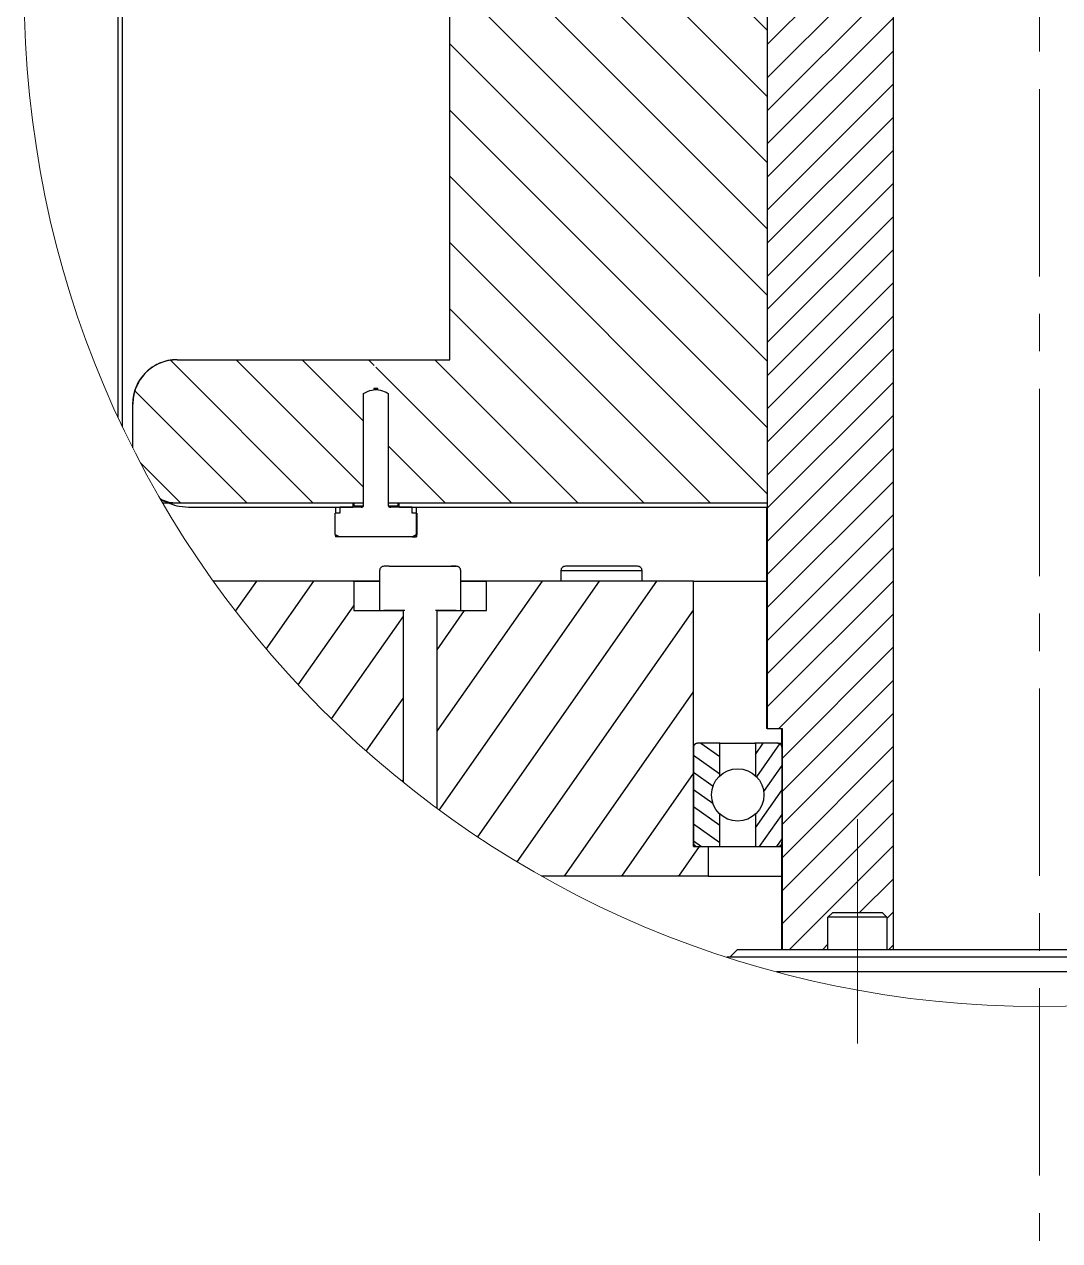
# Model space of a CAD drawing. Header units: millimetres. Extents: x 2 to 1187, y 2 to 839.
# Drawn here: x 532.2 to 602.4, y 128.9 to 211.4 of the extents above; entities that cross this region are included whole.
import ezdxf

# ---------------------------------------------------------------- set-up
doc = ezdxf.new("R2010")
doc.units = ezdxf.units.MM
doc.linetypes.add('CENTERX2', pattern=[20.319999999999997, 12.7, -2.54, 2.54, -2.54])

msp = doc.modelspace()

# ---------------------------------------------------------------- hatches: boundary and pattern name
h = msp.add_hatch()
h.set_pattern_fill('ANSI31', color=256, scale=0.5)
h.set_pattern_definition([(45, (-8.16350498597592, 30.12827525816067), (-1.122532015133644, 1.122532015133644), [])])
h.paths.add_polyline_path([(591.1140170811195, 273.6586390559343), (583.5807350395698, 273.6586390559343), (583.5807350395698, 263.6586411420968), (582.5783339260597, 263.6586411420968), (582.5783339260597, 163.6586387206582), (583.5807350395698, 163.6586387206582), (583.5807350395698, 148.6586390559343), (586.6957333801765, 148.6586390559343), (586.6957333801765, 150.8586390440134), (586.9957235573311, 151.1586385343937), (588.6957374332924, 151.1586385343937), (590.3957215069313, 151.1586385343937), (590.6957414864082, 150.8586390440134), (590.6957414864082, 148.6586390559343), (591.1140170811195, 148.6586390559343)])
h.paths.add_polyline_path([(619.4948580978889, 263.6586411420968), (618.7932220219154, 263.6586411420968), (618.4924569843788, 263.6586411420968), (618.4924569843788, 273.6586390559343), (610.9591749428291, 273.6586390559343), (610.9591749428291, 148.6586390559343), (611.3774505375404, 148.6586390559343), (611.3774505375404, 150.8586390440134), (611.6774705170174, 151.1586385343936), (613.3774545906563, 151.1586385343937), (615.0774684666176, 151.1586385343937), (615.3774586437721, 150.8586390440134), (615.3774586437721, 148.6586390559343), (618.4924569843788, 148.6586390559343), (618.4924569843788, 163.6586396519807), (619.4948580978889, 163.6586396519807)])
h = msp.add_hatch()
h.set_pattern_fill('ANSI31', color=256, scale=0.3, angle=100)
h.set_pattern_definition([(145, (-8.16350498597592, 30.12827525816067), (-0.5463315556243713, -0.7802423221852646), [])])
edge = h.paths.add_edge_path()
edge.add_arc((580.579189358744, 267.1586370591787), 1.779752666931953, 180, 227.2972578879065, ccw=False)
edge.add_arc((580.579189358744, 267.1586370591787), 1.779752666931953, 132.7027421120935, 180, ccw=False)
edge.add_line((579.3721702812691, 268.4665455047752), (579.3721702812691, 270.6586404268411))
edge.add_line((579.3721702812691, 270.6586404268411), (577.8698650120277, 270.6586404268411))
edge.add_spline(control_points=[(577.8698650120277, 270.6586404268411), (577.863455578895, 270.6585097691641), (577.8233834475288, 270.657692890122), (577.7500684798147, 270.639904939598), (577.6634199517688, 270.5845296784073), (577.6004496376916, 270.5034870512634), (577.5725300171432, 270.4233851986719), (577.5701740556696, 270.3742112862185), (577.5694278000374, 270.3586353485254)], knot_values=[0, 0, 0, 0, 0.0409551094660517, 0.2560536154499489, 0.4711354401873901, 0.6859738461067392, 0.9005315712541826, 0.9999999999999999, 0.9999999999999999, 0.9999999999999999, 0.9999999999999999], degree=3, periodic=0)
edge.add_line((577.5694278000374, 270.3586353485254), (577.5694278000374, 263.958638769832))
edge.add_spline(control_points=[(577.5694278000374, 263.958638769832), (577.5718445588517, 263.9300238340742), (577.5771016223314, 263.8677790900585), (577.6216392799257, 263.7800779294191), (577.6942141716107, 263.7085097950684), (577.7814302111502, 263.6657351529304), (577.8424910470698, 263.6608370107147), (577.8698650120277, 263.6586411420968)], knot_values=[0, 0, 0, 0, 0.1822886092273125, 0.3965239661675826, 0.6109014912529501, 0.8255646392118735, 1, 1, 1, 1], degree=3, periodic=0)
edge.add_line((577.8698650120277, 263.6586411420968), (579.3721702812691, 263.6586411420968))
edge.add_line((579.3721702812691, 263.6586411420968), (579.3721702812691, 265.850728613582))
edge = h.paths.add_edge_path()
edge.add_spline(control_points=[(624.5037642239113, 270.358642799106), (624.5013468560845, 270.3872550953868), (624.4960880340961, 270.4494992318199), (624.4515549194778, 270.5372016280877), (624.3789795982125, 270.6087739828753), (624.2917593911059, 270.651535176063), (624.2307006856993, 270.656441042196), (624.2033270119209, 270.6586404268411)], knot_values=[0, 0, 0, 0, 0.182274013291446, 0.3965249220175808, 0.6109037488797803, 0.8255614203476108, 1, 1, 1, 1], degree=3, periodic=0)
edge.add_line((624.203327011921, 270.6586404268411), (623.5022869823952, 270.6586404268411))
edge.add_line((623.5022869823952, 270.6586404268411), (622.7010217426796, 270.6586404268411))
edge.add_line((622.7010217426796, 270.6586404268411), (622.7010217426796, 268.4665455047754))
edge.add_arc((621.4988109587212, 267.1586370591787), 1.776495221251437, 0, 47.41122184951922, ccw=False)
edge.add_arc((621.4988109587212, 267.1586370591787), 1.776495221251437, -47.41122184951922, 0, ccw=False)
edge.add_line((622.7010217426796, 265.850728613582), (622.7010217426796, 263.6586411420969))
edge.add_line((622.7010217426796, 263.6586411420968), (624.2033270119209, 263.6586411420968))
edge.add_spline(control_points=[(624.2033270119209, 263.6586411420968), (624.2097364541019, 263.6587690930201), (624.2498090588319, 263.6595690576077), (624.3231230028383, 263.6773744062614), (624.4097751639947, 263.7327432325361), (624.4727380358268, 263.8137924667886), (624.5006627036418, 263.8938909903034), (624.5030181087758, 263.9430627638413), (624.5037642239113, 263.958638769832)], knot_values=[0, 0, 0, 0, 0.04095472673403971, 0.256053885806078, 0.4711363635810123, 0.6859879287607693, 0.9005312692453381, 0.9999999999999999, 0.9999999999999999, 0.9999999999999999, 0.9999999999999999], degree=3, periodic=0)
edge.add_line((624.5037642239113, 263.958638769832), (624.5037642239113, 270.3586427991061))
edge = h.paths.add_edge_path()
edge.add_arc((624.2365908461833, 162.3586128084617), 0.3000266796391112, 27.06401566143993, 90)
edge.add_line((624.2365908461833, 162.6586394881008), (624.2033270119209, 162.658639488068))
edge.add_line((624.2033270119209, 162.658639488068), (622.7010217426796, 162.658639488068))
edge.add_line((622.7010217426796, 162.658639488068), (622.7010217426796, 160.4665482912925))
edge.add_arc((621.4988109587212, 159.1586398456958), 1.776495221251458, 0, 47.41122184951979, ccw=False)
edge.add_arc((621.4988109587212, 159.1586398456958), 1.776495221251458, -47.41122184951979, 0, ccw=False)
edge.add_line((622.7010217426796, 157.850731400099), (622.7010217426796, 155.6586383406786))
edge.add_line((622.7010217426796, 155.6586383406786), (624.2033270119206, 155.6586383406786))
edge.add_spline(control_points=[(624.2033270119209, 155.6586383406786), (624.2097364438049, 155.6587683358434), (624.2498085289088, 155.6595810720425), (624.3231241511194, 155.6773704648169), (624.4097738212504, 155.7327474260541), (624.4727386959979, 155.8137931024056), (624.5006626533009, 155.8938919916402), (624.5030180966655, 155.9430637063486), (624.5037642239113, 155.958639693704)], knot_values=[0, 0, 0, 0, 0.04095516874787487, 0.2560537403678593, 0.4711386861476284, 0.6859874512560966, 0.9005311179875107, 1, 1, 1, 1], degree=3, periodic=0)
edge.add_line((624.5037642239113, 155.958639693704), (624.5037642239113, 162.4951206643847))
edge = h.paths.add_edge_path()
edge.add_line((579.3721702812691, 162.6586385567454), (577.8698650120276, 162.6586385567454))
edge.add_spline(control_points=[(577.8698650120277, 162.6586385567454), (577.8634555771439, 162.6585092439874), (577.8233832973664, 162.6577007706803), (577.7500680111042, 162.6399058138768), (577.6634185735065, 162.5845308466672), (577.6004525190132, 162.5034850256907), (577.5725297532111, 162.4233860593754), (577.5701739971379, 162.374214420258), (577.5694278000374, 162.3586390663651)], knot_values=[0, 0, 0, 0, 0.04095510028215812, 0.2560544363943141, 0.4711396893827423, 0.6859871979772735, 0.9005349301713814, 0.9999999999999999, 0.9999999999999999, 0.9999999999999999, 0.9999999999999999], degree=3, periodic=0)
edge.add_line((577.5694278000374, 162.3586390663651), (577.5694278000374, 155.958639693704))
edge.add_spline(control_points=[(577.5694278000374, 155.958639693704), (577.5718448934141, 155.9300254999227), (577.577102887553, 155.8677799678968), (577.6216370044652, 155.780076502005), (577.6942140463467, 155.7085077122238), (577.7814315141285, 155.6657403557418), (577.8424911889041, 155.6608367079125), (577.8698650120277, 155.6586383406786)], knot_values=[0, 0, 0, 0, 0.1822842813114145, 0.3965298535722178, 0.6109041203397895, 0.825563404537906, 0.9999999999999999, 0.9999999999999999, 0.9999999999999999, 0.9999999999999999], degree=3, periodic=0)
edge.add_line((577.8698650120278, 155.6586383406786), (578.5709050415535, 155.6586383406786))
edge.add_line((578.5709050415535, 155.6586383406786), (579.3721702812691, 155.6586383406786))
edge.add_line((579.3721702812691, 155.6586383406786), (579.3721702812691, 157.850729537454))
edge.add_arc((580.5743810652275, 159.158638448712), 1.776495564085088, 180, 227.4112320130636, ccw=False)
edge.add_arc((580.5743810652275, 159.158638448712), 1.776495564085088, 132.5887679869364, 180, ccw=False)
edge.add_line((579.3721702812691, 160.46654735997), (579.3721702812691, 162.6586385567454))
h = msp.add_hatch()
h.set_pattern_fill('ANSI31', color=256, angle=90)
h.set_pattern_definition([(135, (568.6740134183166, 238.3754590399318), (-2.245064030267288, -2.245064030267288), [])])
edge = h.paths.add_edge_path()
edge.add_line((555.1954832790871, 248.5586388532785), (554.5365837334175, 248.5586388532785))
edge.add_line((554.5365837334175, 248.5586388532785), (554.5365837334175, 248.3586354677347))
edge.add_line((554.5365837334175, 248.3586354677347), (542.5497916458626, 248.3586354677347))
edge.add_spline(control_points=[(542.5497916458626, 248.3586354677347), (542.4957850018887, 248.3579339982279), (542.1491970350135, 248.3534323133927), (541.8142530601195, 248.2560935662582), (541.5322517589423, 248.167939279102)], knot_values=[0, 0, 0, 0, 0.1437573440089124, 0.9225636313845846, 0.9225636313845846, 0.9225636313845846, 0.9225636313845846], degree=3, periodic=0)
edge.add_spline(control_points=[(541.5322517589424, 248.167939279102), (541.4980767781103, 248.1486729955155), (541.4639485743216, 248.1292593379789), (541.429820370533, 248.1098456804422)], knot_values=[0.9473190235200013, 0.9473190235200013, 0.9473190235200013, 0.9473190235200013, 1, 1, 1, 1], degree=3, periodic=0)
edge.add_arc((601.036585672576, 213.6592552999043), 68.84659746215837, 149.9740727023697, 153.2664217734777)
edge.add_line((539.5491448162575, 244.6293795982857), (539.5491448162575, 241.658641261306))
edge.add_spline(control_points=[(539.5491448162575, 241.6586412613061), (539.5556566461747, 241.5105998039357), (539.5714150387184, 241.1523448391017), (539.7526432922958, 240.4761564317454), (540.2020155827138, 239.6976854592243), (540.9835937238047, 239.0356739427337), (541.8131031133526, 238.7027032051541), (542.3495514493925, 238.6706133641324), (542.5497916458626, 238.6586351816324)], knot_values=[0, 0, 0, 0, 0.09449449055357659, 0.2286732445869703, 0.4431797458631152, 0.6576820580204321, 0.872222901345377, 1, 1, 1, 1], degree=3, periodic=0)
edge.add_line((542.549791645863, 238.6586351816324), (556.036594223835, 238.6586351816324))
edge.add_line((556.036594223835, 238.6586351816324), (556.036594223835, 240.6097112719682))
edge.add_line((556.036594223835, 240.6097112719682), (555.8953014133949, 240.6097112719682))
edge.add_line((555.8953014133949, 240.6097112719682), (555.8953014133949, 240.6892583447339))
edge.add_spline(control_points=[(555.8953014133949, 240.6892583447339), (555.8849113479058, 240.6903930799605), (555.6924023974158, 240.7137799188488), (555.4538282245414, 240.7995543281523), (555.2444842091445, 240.9126633784774), (555.1954832790871, 240.9391386930612)], knot_values=[0.5793548532109208, 0.5793548532109208, 0.5793548532109208, 0.5793548532109208, 0.5969362641750494, 0.9056553019179631, 0.9999999999999999, 0.9999999999999999, 0.9999999999999999, 0.9999999999999999], degree=3, periodic=0)
edge.add_line((555.1954832790871, 240.9391386930612), (555.1954832790871, 248.5586388532785))
edge = h.paths.add_edge_path()
edge.add_spline(control_points=[(555.1954832790871, 186.3781383757261), (555.3806560792108, 186.4707980279958), (555.6054602702505, 186.5832890534411), (555.8515631457732, 186.6232355381775), (555.8953014133948, 186.6280308238231)], knot_values=[0, 0, 0, 0, 0.346501530400896, 0.4206611132074441, 0.4206611132074441, 0.4206611132074441, 0.4206611132074441], degree=3, periodic=0)
edge.add_line((555.8953014133949, 186.6280308238232), (555.8953014133949, 186.7075630028513))
edge.add_line((555.8953014133949, 186.7075630028513), (555.9341227129775, 188.6586390931872))
edge.add_line((555.9341227129775, 188.6586390931872), (542.5497916458626, 188.6586390931872))
edge.add_spline(control_points=[(542.5497916458626, 188.6586390931872), (542.3708670744537, 188.6490607717611), (541.8558116679123, 188.6214884478635), (541.1592116527743, 188.3584805971544), (540.4376284576823, 187.8439312838059), (539.8778092770953, 187.14134678337), (539.5834802266443, 186.3323200173853), (539.5577504076167, 185.8274854830348), (539.5491448162575, 185.6586386014489)], knot_values=[0, 0, 0, 0, 0.1142330628662115, 0.328833296465299, 0.4632033059655649, 0.6777036514868248, 0.8922048122896094, 1, 1, 1, 1], degree=3, periodic=0)
edge.add_line((539.5491448162575, 185.6586386014489), (539.5491448162575, 182.6891310015232))
edge.add_arc((601.0365856725762, 213.6592552999044), 68.84659746215837, 206.7335782265221, 210.0105021225468)
edge.add_spline(control_points=[(541.4199939819847, 179.2250284708645), (541.5869871152598, 179.1465592827099), (541.9442139966199, 178.9787734926386), (542.3393686036515, 178.9656351052367), (542.5497916458626, 178.9586388070849)], knot_values=[0.0004247904982590276, 0.0004247904982590276, 0.0004247904982590276, 0.0004247904982590276, 0.4677180709538848, 1, 1, 1, 1], degree=3, periodic=0)
edge.add_line((542.5497916458626, 178.9586388070849), (555.1476687844456, 178.9586388070849))
edge.add_spline(control_points=[(555.8953014133949, 179.2336388055948), (555.7510480167897, 179.2030083694452), (555.5057773311579, 179.1509281532948), (555.2855801860607, 179.0331467958538), (555.1954832790874, 178.9830819280383)], knot_values=[0, 0, 0, 0, 0.5513103937728187, 0.9373802035783361, 0.9373802035783361, 0.9373802035783361, 0.9373802035783361], degree=3, periodic=0)
edge.add_line((555.1954832790871, 178.9830819280382), (555.1954832790871, 186.3781383757261))
edge = h.paths.add_edge_path()
edge.add_line((582.5783339260597, 248.3586354677347), (556.9255198682921, 248.3586354677347))
edge.add_spline(control_points=[(556.177887034275, 248.0836419884828), (556.3221405056617, 248.1142701999287), (556.5674115267863, 248.1663466777031), (556.7876083162117, 248.2841275484621), (556.8777051685827, 248.3341923562693)], knot_values=[0, 0, 0, 0, 0.5513098618860217, 0.9373800954735734, 0.9373800954735734, 0.9373800954735734, 0.9373800954735734], degree=3, periodic=0)
edge.add_line((556.8777051685829, 248.3341923562694), (556.8777051685829, 240.9391386930612))
edge.add_spline(control_points=[(556.8777051685829, 240.9391386930612), (556.69253220738, 240.8464801619822), (556.4677277416564, 240.7339904580931), (556.2216252886776, 240.6940445064699), (556.1778870342752, 240.6892492815154)], knot_values=[0, 0, 0, 0, 0.3465013404537378, 0.4206610306776984, 0.4206610306776984, 0.4206610306776984, 0.4206610306776984], degree=3, periodic=0)
edge.add_line((556.177887034275, 240.6892492815153), (556.177887034275, 240.6097112719682))
edge.add_line((556.177887034275, 240.6097112719682), (556.139065719418, 238.6586351816324))
edge.add_line((556.139065719418, 238.6586351816324), (561.0558715580482, 238.6586351816324))
edge.add_line((561.0558715580482, 238.6586351816324), (561.0558715580482, 188.6586390931872))
edge.add_line((561.0558715580482, 188.6586390931872), (556.036594223835, 188.6586390931872))
edge.add_line((556.036594223835, 188.6586390931872), (556.036594223835, 186.7075630028513))
edge.add_line((556.036594223835, 186.7075630028513), (556.177887034275, 186.7075630028513))
edge.add_line((556.177887034275, 186.7075630028513), (556.177887034275, 186.6280218209963))
edge.add_spline(control_points=[(556.177887034275, 186.6280218209963), (556.1882870719885, 186.626885985414), (556.3807962354257, 186.6034966081485), (556.6193684622997, 186.5177179215632), (556.82870420931, 186.4046136364016), (556.8777051685829, 186.3781383757261)], knot_values=[0.579354631889507, 0.579354631889507, 0.579354631889507, 0.579354631889507, 0.5969528861457088, 0.9056554100620822, 1, 1, 1, 1], degree=3, periodic=0)
edge.add_line((556.8777051685829, 186.3781383757261), (556.8777051685829, 178.7586386811701))
edge.add_line((556.8777051685829, 178.7586386811701), (557.314488005497, 178.7586389140007))
edge.add_line((557.314488005497, 178.7586389140007), (557.5366047142525, 178.7586389140007))
edge.add_line((557.5366047142525, 178.7586389140007), (557.5366047142525, 178.9586388067224))
edge.add_line((557.5366047142525, 178.9586388067224), (582.5783339260597, 178.9586389409652))
edge.add_line((582.5783339260597, 178.9586389409652), (582.5783339260597, 248.3586354677347))
h = msp.add_hatch()
h.set_pattern_fill('ANSI31', color=256, angle=10)
h.set_pattern_definition([(55, (0, 0), (-2.600807740617549, 1.821105185414571), [])])
h.paths.add_polyline_path([(577.5694278000374, 173.658638962802), (563.570055079319, 173.6586388463867), (563.5441270588417, 173.633638888855), (563.5441270588417, 171.6586388678071), (560.1973858593483, 171.6586388678071), (560.1973858593483, 158.2335055013522, 0.03063394699790256), (567.2759590893912, 153.658638012853), (578.5709050415535, 153.658638012853), (578.5709050415535, 155.6586383406786), (577.5694278000374, 155.6586383406786)])
h.paths.add_polyline_path([(557.8757849453468, 171.6586388678071), (554.5290735481758, 171.6586388678071), (554.5290735481758, 173.6336387724397), (554.5031455276985, 173.6586387299714), (545.0026258255185, 173.6586387299714, 0.06841700270617944), (557.8757849453468, 160.021588845249)])
h = msp.add_hatch()
h.set_pattern_fill('ANSI31', color=256, scale=0.3, angle=10)
h.set_pattern_definition([(55, (-8.16350498597592, 30.12827525816067), (-0.7802423221852646, 0.5463315556243713), [])])
edge = h.paths.add_edge_path()
edge.add_spline(control_points=[(583.5807350395698, 162.3586390663651), (583.5783283271307, 162.3872235596568), (583.5737045297182, 162.4421403432212), (583.5506298880791, 162.4929042270329), (583.5365978001136, 162.5153787064685)], knot_values=[0, 0, 0, 0, 0.181983245204652, 0.349627834479597, 0.349627834479597, 0.349627834479597, 0.349627834479597], degree=3, periodic=0)
edge.add_spline(control_points=[(583.5365978001136, 162.5153787064685), (583.5327223840342, 162.5215857626951), (583.5096488116637, 162.5557010140873), (583.4560384161566, 162.6086085254814), (583.3687109865465, 162.6514926906201), (583.3074865869231, 162.6564227842596), (583.2799700020332, 162.6586385567454)], knot_values=[0.349627834479597, 0.349627834479597, 0.349627834479597, 0.349627834479597, 0.395928323650484, 0.6100787918108496, 0.8247545081460415, 1, 1, 1, 1], degree=3, periodic=0)
edge.add_line((583.2799700020332, 162.6586385567454), (581.7765918491859, 162.6586385567454))
edge.add_line((581.7765918491859, 162.6586385567454), (581.7765918491859, 160.46654735997))
edge.add_arc((580.5743810652275, 159.158638448712), 1.776495564085088, 0, 47.411232013063625, ccw=False)
edge.add_arc((580.5743810652275, 159.158638448712), 1.776495564085088, -47.411232013063625, 0, ccw=False)
edge.add_line((581.7765918491859, 157.850729537454), (581.7765918491859, 155.6586383406786))
edge.add_line((581.7765918491859, 155.6586383406786), (583.2799700020332, 155.6586383406786))
edge.add_spline(control_points=[(583.2799700020332, 155.6586383406786), (583.2862998437347, 155.6587648238601), (583.3263563010364, 155.6595652337915), (583.3997361752475, 155.6772910214497), (583.4818869963374, 155.7296862176037), (583.5217351944498, 155.7781353117964), (583.5365978001136, 155.8023094448777)], knot_values=[0, 0, 0, 0, 0.04042471434793455, 0.2558153774788987, 0.4711964104659551, 0.6512279574268313, 0.6512279574268313, 0.6512279574268313, 0.6512279574268313], degree=3, periodic=0)
edge.add_spline(control_points=[(583.5365978001136, 155.8023094448777), (583.5394844865622, 155.8070046607738), (583.5591966606505, 155.8410718941669), (583.5776803579398, 155.8939106151596), (583.5800007528079, 155.9430800671235), (583.5807350395698, 155.958639693704)], knot_values=[0.6512279574268313, 0.6512279574268313, 0.6512279574268313, 0.6512279574268313, 0.6861945466424217, 0.9006965610118912, 1, 1, 1, 1], degree=3, periodic=0)
edge.add_line((583.5807350395698, 155.958639693704), (583.5807350395698, 162.3586390663651))
edge = h.paths.add_edge_path()
edge.add_line((620.2966001747627, 162.658639488068), (618.7932220219154, 162.658639488068))
edge.add_spline(control_points=[(618.7932220219154, 162.658639488068), (618.7868921778935, 162.6585133488171), (618.7468355824494, 162.6577151128852), (618.6734560212527, 162.6399858309487), (618.5913050080618, 162.5875918145962), (618.5514568229128, 162.5391425915558), (618.5365942238349, 162.5149684137455)], knot_values=[0, 0, 0, 0, 0.04042471581613525, 0.2558161752173901, 0.4711975492576005, 0.6512293676541611, 0.6512293676541611, 0.6512293676541611, 0.6512293676541611], degree=3, periodic=0)
edge.add_spline(control_points=[(618.5365942238349, 162.5149684137455), (618.5337075373205, 162.5102731869743), (618.5139953701805, 162.4762058903964), (618.4955117795362, 162.4233675210126), (618.4931912908429, 162.3741983821973), (618.4924569843788, 162.3586390663651)], knot_values=[0.6512293676541611, 0.6512293676541611, 0.6512293676541611, 0.6512293676541611, 0.6861960258809088, 0.9006983799116173, 0.9999999999999999, 0.9999999999999999, 0.9999999999999999, 0.9999999999999999], degree=3, periodic=0)
edge.add_line((618.4924569843788, 162.3586390663651), (618.4924569843788, 155.958639693704))
edge.add_spline(control_points=[(618.4924569843788, 155.958639693704), (618.4948636560379, 155.9300548740814), (618.4994873506836, 155.875137753605), (618.5225621462258, 155.8243736649673), (618.5365942238351, 155.8018991694944)], knot_values=[0, 0, 0, 0, 0.1819849058286339, 0.3496291783612672, 0.3496291783612672, 0.3496291783612672, 0.3496291783612672], degree=3, periodic=0)
edge.add_spline(control_points=[(618.5365942238351, 155.8018991694944), (618.5404696412519, 155.7956921021153), (618.563543198912, 155.7615767889132), (618.6171533463863, 155.7086689251977), (618.7044814294073, 155.6657868373933), (618.7657054849957, 155.6608549347785), (618.7932220219154, 155.6586383406786)], knot_values=[0.3496291783612672, 0.3496291783612672, 0.3496291783612672, 0.3496291783612672, 0.3959296302040366, 0.6100797439540612, 0.8247542568331647, 0.9999999999999999, 0.9999999999999999, 0.9999999999999999, 0.9999999999999999], degree=3, periodic=0)
edge.add_line((618.7932220219154, 155.6586383406786), (620.2966001747627, 155.6586383406786))
edge.add_line((620.2966001747627, 155.6586383406786), (620.2966001747627, 157.8507314000991))
edge.add_arc((621.4988109587212, 159.1586398456958), 1.776495221251458, 180, 227.4112218495198, ccw=False)
edge.add_arc((621.4988109587212, 159.1586398456958), 1.776495221251458, 132.5887781504802, 180, ccw=False)
edge.add_line((620.2966001747627, 160.4665482912925), (620.2966001747627, 162.658639488068))

# ---------------------------------------------------------------- linework, layer by layer
at = {"color": 7, "linetype": 'CENTERX2', "lineweight": 18}
for p, q in [((601.0366109131355, 288.2923020546106), (601.0366109131355, 128.9370490734247)), ((588.6957374332924, 150.8586390440134), (588.6957374332924, 157.5086398546366)), ((588.6957374332924, 150.8586390440134), (588.6957374332924, 142.3086395983366))]:
    msp.add_line(p, q, dxfattribs=at)
at = {"color": 7, "linetype": 'Continuous', "lineweight": 25}
for p, q in [((591.1140170811195, 273.6586390559343), (591.1140170811195, 148.6586390559343)), ((582.5783339260597, 263.6586411420968), (582.5783339260597, 163.6586387206582)), ((582.5783339260597, 248.3586354677347), (582.5783339260597, 178.9586390399155)), ((561.0365894554634, 238.6586351816324), (561.0365894554634, 188.6586390931872)), ((561.0558715580482, 188.6586390931872), (561.0558715580482, 238.6586351816324)), ((538.5366109131355, 213.6586403970388), (538.5366109131355, 184.7864214827088)), ((538.548949074604, 184.7597279150752), (538.548949074604, 213.6586403970388)), ((538.8489988564033, 184.1195824120906), (538.8489988564033, 213.6586403970388)), ((542.5497916458626, 188.6586390931872), (561.0558715580482, 188.6586390931872)), ((555.1954832790871, 178.7586386811701), (555.1954832790871, 186.3781383757261)), ((555.8953014133949, 186.7075630028513), (555.8953014133949, 186.6280308238232)), ((556.177887034275, 186.7075630028513), (555.8953014133949, 186.7075630028513)), ((556.177887034275, 186.6586387653616), (555.8953014133949, 186.6586387653616)), ((556.177887034275, 186.6280218209963), (556.177887034275, 186.7075630028513)), ((556.8777051685829, 186.3781383757261), (556.8777051685829, 178.7586386811701)), ((539.5365980385322, 185.6586386014489), (539.5365980385322, 182.7134720545975)), ((539.5491448162575, 185.6586386014489), (539.5365980385322, 185.6586386014489)), ((539.5491448162575, 182.6885493968395), (539.5491448162575, 185.6586386014489)), ((541.5743020294685, 178.9586385742543), (554.4689622639198, 178.9586388070849)), ((542.5497916458626, 178.9586388070849), (555.1516738651771, 178.9586388070849)), ((554.4689622639198, 178.9586388070849), (554.4689622639198, 178.683638808575)), ((554.5365837334175, 178.9586388070849), (554.5365837334175, 178.7586386811701)), ((556.9215145824928, 178.9586388070849), (582.5783339260597, 178.9586390399155)), ((557.5366047142525, 178.7586389140007), (557.5366047142525, 178.9586388070849)), ((557.6042261837501, 178.9586388070849), (582.5783339260597, 178.9586389409652)), ((557.6042261837501, 178.683638808575), (557.6042261837501, 178.9586388070849)), ((543.5500171898384, 178.6586386182127), (554.4371929882545, 178.6586388510433)), ((553.5830286263008, 178.2586388320443), (553.2678690670509, 178.2586388320443)), ((553.2678690670509, 176.8229069451583), (553.2678690670509, 178.2586388320443)), ((553.2865849255104, 178.6586388510433), (553.2865849255104, 178.2586388320443)), ((553.5830286263008, 178.6586388510433), (553.5830286263008, 178.2586388320443)), ((555.027904820301, 178.6586388510433), (553.5830286263008, 178.6586388510433)), ((554.4689622639198, 178.683638808575), (554.4371929882545, 178.6586388510433)), ((554.4689622639198, 178.683638808575), (554.5027282951851, 178.683638808575)), ((554.5365837334175, 178.7586386811701), (555.1954832790871, 178.7586386811701)), ((558.4901598213692, 178.6586388510433), (557.0452836273689, 178.6586388510433)), ((557.5704601524849, 178.683638808575), (557.6042261837501, 178.683638808575)), ((557.6359954594154, 178.6586388510433), (557.6042261837501, 178.683638808575)), ((557.6359954594154, 178.6586388510433), (582.5783339260597, 178.6586389848512)), ((558.4901598213692, 178.2586388320443), (558.4901598213692, 178.6586388510433)), ((558.7684837101478, 178.2586388320443), (558.4901598213692, 178.2586388320443)), ((558.7684837101478, 178.2586388320443), (558.7684837101478, 176.8035307789934)), ((558.7684837101478, 178.2586388320443), (558.7863054989357, 178.2586388320443)), ((558.7863054989357, 178.2586388320443), (558.8098195312996, 178.2586388320443)), ((558.7866035221596, 178.2586388320443), (558.7866035221596, 178.6586388510433)), ((558.8098195312996, 178.2586388320443), (558.8098195312996, 176.9042589033735)), ((582.5366106747169, 178.658639083874), (582.5366106747169, 163.6586387206582)), ((553.2678690670509, 176.8229069451583), (553.5830286263008, 176.6586387560484)), ((553.2678690670509, 176.8229069451583), (553.2869127510567, 176.6586387560484)), ((553.5830286263008, 176.6586387560484), (553.2869127510567, 176.6586387560484)), ((558.4901598213692, 176.6586387560484), (553.5830286263008, 176.6586387560484)), ((558.4901598213692, 176.6586387560484), (558.7684837101478, 176.8035307789934)), ((558.4901598213692, 176.6586387560484), (558.7863054989357, 176.6586387560484)), ((558.8098195312996, 176.9042589033735), (558.7863054989357, 176.6586387560484)), ((556.2866059063454, 174.3586388214273), (556.2866059063454, 171.6586388678071)), ((556.9247332333107, 174.6586387774688), (556.5865960834999, 174.6586387774688)), ((556.9247332333107, 174.6586387774688), (557.8293529270668, 174.6586387774688)), ((558.5047331570167, 174.6586388356765), (561.4866130146224, 174.6586388356765)), ((560.2438476799507, 174.6586388356765), (561.1484673737068, 174.6586388356765)), ((561.4866045235176, 174.6586388356765), (561.1484673737068, 174.6586388356765)), ((561.7865947006721, 171.6586388678071), (561.7865947006721, 174.3586388214273)), ((568.5881105183144, 174.3586388796349), (568.5881105183144, 173.6586388463867)), ((573.7881091354866, 174.6586388938842), (568.8881006954689, 174.6586388938842)), ((574.0880993126411, 173.658638962802), (574.0880993126411, 174.3586389378426)), ((554.5031455276985, 173.6586387299714), (545.0021949528236, 173.6586387299714)), ((554.5031455276985, 173.6586387299714), (554.5290735481758, 173.6336387724397)), ((554.5290735481758, 173.6336387724397), (554.5290735481758, 171.6586388678071)), ((556.2866059063454, 173.6336387724397), (554.5290735481758, 173.6336387724397)), ((563.570055079319, 173.6586388463867), (561.7865947006721, 173.6586388463867)), ((563.5441270588417, 173.633638888855), (563.570055079319, 173.6586388463867)), ((563.5441270588417, 171.6586388678071), (563.5441270588417, 173.633638888855)), ((577.5694278000374, 173.658638962802), (563.570055079319, 173.6586388463867)), ((577.5694278000374, 155.6586383406786), (577.5694278000374, 173.658638962802)), ((577.5694278000374, 173.658638962802), (582.5366106747169, 173.658638962802)), ((554.5290735481758, 171.6586388678071), (557.8757849453468, 171.6586388678071)), ((557.9977658508797, 171.6586388678071), (556.5830496071358, 171.6586388678071)), ((557.8757849453468, 171.6586388678071), (557.8757849453468, 160.0209886704353)), ((561.4901509998817, 171.6586388678071), (560.0754347561378, 171.6586388678071)), ((560.1973858593483, 158.232905206528), (560.1973858593483, 171.6586388678071)), ((560.1973858593483, 171.6586388678071), (563.5441270588417, 171.6586388678071)), ((582.5783339260597, 163.6586387206582), (582.5366106747169, 163.6586387206582)), ((582.5783339260597, 163.6586387206582), (583.5807350395698, 163.6586387206582)), ((583.5365978001137, 163.6586387206582), (583.5365978001137, 162.5084618602661)), ((583.5807350395698, 163.6586387206582), (583.5807350395698, 148.6586390559343)), ((577.8698650120277, 162.6586385567454), (577.8366056202431, 162.6586385567454)), ((579.3721702812691, 162.6586385567454), (577.8698650120277, 162.6586385567454)), ((579.3721702812691, 160.46654735997), (579.3721702812691, 162.6586385567454)), ((579.3721702812691, 162.6586385567454), (581.7365971325416, 162.6586385567454)), ((581.7765918491859, 162.6586385567454), (581.7365971325416, 162.6586385567454)), ((581.7765918491859, 162.6586385567454), (581.7765918491859, 160.46654735997)), ((583.2799700020332, 162.6586385567454), (581.7765918491859, 162.6586385567454)), ((583.2799700020332, 162.6586385567454), (583.5365978001137, 162.6586385567454)), ((577.5694278000374, 162.3586390663651), (577.5694278000374, 155.958639693704)), ((583.5807350395698, 155.958639693704), (583.5807350395698, 162.3586390663651)), ((579.3721702812691, 155.6586383406786), (579.3721702812691, 157.850729537454)), ((581.7765918491859, 157.850729537454), (581.7765918491859, 155.6586383406786)), ((577.5694278000374, 155.6586383406786), (578.5709050415535, 155.6586383406786)), ((577.8698650120277, 155.6586383406786), (579.3721702812691, 155.6586383406786)), ((578.5709050415535, 155.6586383406786), (578.5709050415535, 153.658638012853)), ((579.3721702812691, 155.6586383406786), (581.7765918491859, 155.6586383406786)), ((581.7765918491859, 155.6586383406786), (581.7365971325416, 155.6586383406786)), ((581.7765918491859, 155.6586383406786), (583.2799700020332, 155.6586383406786)), ((583.2799700020332, 155.6586383406786), (583.5365978001137, 155.6586383406786)), ((583.5365978001137, 155.8060108248857), (583.5365978001137, 148.6586390559343)), ((578.5709050415535, 153.658638012853), (567.274900984623, 153.658638012853)), ((586.6957333801765, 150.8586390440134), (586.9957235573311, 151.1586385343937)), ((588.6957374332924, 151.1586385343937), (586.9957235573311, 151.1586385343937)), ((590.3957215069313, 151.1586385343937), (588.6957374332924, 151.1586385343937)), ((590.3957215069313, 151.1586385343937), (590.6957414864082, 150.8586390440134)), ((586.6957333801765, 148.6586390559343), (586.6957333801765, 150.8586390440134)), ((590.6957414864082, 150.8586390440134), (586.6957333801765, 150.8586390440134)), ((590.6957414864082, 150.8586390440134), (590.6957414864082, 148.6586390559343)), ((580.0365832565803, 148.1586380426554), (580.5366066216011, 148.6586390559343)), ((601.0366109131355, 148.6586390559343), (580.5366066216011, 148.6586390559343)), ((621.5365854023476, 148.6586390559343), (601.0366109131355, 148.6586390559343)), ((622.2404566525001, 148.1586399053005), (601.0366109131355, 148.1586399053005)), ((618.8580122707863, 147.1586397413877), (583.2151797531624, 147.1586397413877))]:
    msp.add_line(p, q, dxfattribs=at)
at = {"color": 7, "linetype": 'Continuous', "lineweight": 25, "flags": 128}
for points in [[(556.8777051685829, 178.7586386811701), (557.314488005497, 178.7586389140007), (557.5245645760078, 178.7586389140007), (557.5366047142525, 178.7586389140007)], [(557.8293529270668, 174.6586387774688), (557.9144087551613, 174.6586387774688), (558.0962029217262, 174.6586387774688), (558.2941201447029, 174.6586387774688), (558.5047331570167, 174.6586388356765)], [(574.0880993126411, 174.3586389378426), (574.0716484306831, 174.3586389378426), (573.7784829853554, 174.3586389378426), (573.1557336567421, 174.3586388796349), (572.2875025986214, 174.3586388796349), (571.2910619495888, 174.3586388796349), (570.3009691952248, 174.3586388796349), (569.4509473560829, 174.3586388796349), (568.8557949780006, 174.3586388796349), (568.5958889244575, 174.3586388796349), (568.5881105183144, 174.3586388796349)], [(556.2866059063454, 173.6586388463867), (555.9833672760506, 173.6586388463867), (555.107387614109, 173.6586387299714), (554.5435574768562, 173.6586387299714), (554.5031455276985, 173.6586387299714)], [(563.5441270588417, 173.633638888855), (563.5071423767586, 173.633638888855), (562.9469481228371, 173.633638888855), (562.0755878208656, 173.633638888855), (561.7865947006721, 173.6336387724397)], [(581.6178348778267, 160.8216224734453), (581.6143182037849, 160.8201630909709)], [(581.6143182037849, 157.4971138064531), (581.6178348778267, 157.4956553553013)], [(578.5709050415535, 153.658638012853), (578.591468644001, 153.658638012853), (578.9627161739845, 153.6586398754982), (579.6788659809608, 153.6586398754982), (580.7287123917122, 153.6586398754982), (582.0958343266029, 153.6586398754982), (583.5365978001137, 153.6586398754982)], [(601.0366109131355, 148.1586399053005), (595.3789678333778, 148.1586399053005), (589.9387923000832, 148.1586399053005), (584.925058197834, 148.1586399053005), (580.5304971455116, 148.1586380426554), (579.8327651737709, 148.1586380426554)]]:
    msp.add_lwpolyline(points, dxfattribs=at)
at = {"color": 7, "linetype": 'Continuous', "lineweight": 18}
msp.add_circle((601.0365856725762, 213.6592552999045), 68.84659746215837, dxfattribs=at)
msp.add_circle((580.5743810652275, 159.158638448712), 1.776495564085088)
at = {"color": 7, "linetype": 'Continuous', "lineweight": 25}
for centre, radius, start, end in [((542.5366199884786, 185.6586171433219), 3.00002195002314, 90.00058768679608, 179.99959018296), ((554.4366240116595, 178.7585985771809), 0.0999597298029021, 269.9844838682781, 0.02298715082478861), ((557.6366153080543, 178.7586494425668), 0.1000105943560071, 180.0060317849627, 269.9863637936133), ((556.5865875923926, 174.3586570909856), 0.2999816866035323, 89.99837821895085, 180.0034894416278), ((561.4866130146224, 174.3586571491871), 0.2999816866095837, 359.9964994420175, 90.00162178056713), ((568.8880922043642, 174.3586572073948), 0.2999816866096974, 89.9983782194524, 180.003500557989), ((573.788117626594, 174.3586572074008), 0.2999816866035071, 359.9965105583853, 90.00162178106869), ((577.8365984143483, 162.3586163923612), 0.3000221644708547, 89.99862387713404, 152.9365120861631), ((577.8366007102157, 155.9586634788728), 0.3000251382344407, 207.0636357766903, 270.0009376675701)]:
    msp.add_arc(centre, radius, start, end, dxfattribs=at)
for points, knots in [([(542.5497916458626, 188.6586390931872), (542.3708670744537, 188.6490607717611), (541.8558116679123, 188.6214884478635), (541.1592116527743, 188.3584805971544), (540.4376284576823, 187.8439312838059), (539.8778092770953, 187.14134678337), (539.5834802266443, 186.3323200173853), (539.5577504076167, 185.8274854830348), (539.5491448162575, 185.6586386014489)], [0, 0, 0, 0, 0.1142330628662115, 0.328833296465299, 0.4632033059655649, 0.6777036514868248, 0.8922048122896094, 1, 1, 1, 1]), ([(555.1954832790871, 186.3781383757261), (555.3806560792108, 186.4707980279958), (555.6996718057551, 186.630432090182), (556.2487318240043, 186.6509803907531), (556.6193684622997, 186.5177179215632), (556.82870420931, 186.4046136364016), (556.8777051685829, 186.3781383757261)], [0, 0, 0, 0, 0.346501530400896, 0.5969528861457088, 0.9056554100620822, 1, 1, 1, 1]), ([(541.4195385693092, 179.2252424669233), (541.586683499964, 179.1467019188366), (541.9440460673627, 178.9787790760726), (542.3393686036515, 178.9656351052367), (542.5497916458626, 178.9586388070849)], [0, 0, 0, 0, 0.4677180709538848, 1, 1, 1, 1]), ([(541.4498475311775, 179.1728015553919), (541.8592751144569, 178.9923979659582), (542.5323318779582, 178.6958330519491), (543.2635908307234, 178.6691069487566), (543.5500171898384, 178.6586386182127)], [0, 0, 0, 0, 0.6083106291800385, 1, 1, 1, 1]), ([(555.027904820301, 178.6586388510433), (555.0446500948319, 178.6596158805193), (555.0840738428636, 178.6619161213309), (555.1336127267805, 178.679395042112), (555.1700248452419, 178.7048147724782), (555.1879897537773, 178.7271097969403), (555.1948365540663, 178.745646525741), (555.1953308547434, 178.7555766057906), (555.1954832790871, 178.7586386811701)], [0, 0, 0, 0, 0.2368538876415989, 0.5576300328513107, 0.7270064828179947, 0.8596193664275528, 0.9567117203816818, 0.9999999999999999, 0.9999999999999999, 0.9999999999999999, 0.9999999999999999]), ([(556.8777051685829, 178.7586386811701), (556.8784109670817, 178.7520225620951), (556.8799879514445, 178.7372399912255), (556.8945537593784, 178.7136381630882), (556.9256172900945, 178.6868905148191), (556.9780437561616, 178.6639014265599), (557.021839585473, 178.6604737153683), (557.0452836273689, 178.6586388510433)], [0, 0, 0, 0, 0.09329401188958286, 0.2084492928302139, 0.3810835907487872, 0.6686921458790881, 1, 1, 1, 1]), ([(558.7863054989357, 176.6586387560484), (558.7857457147572, 176.6590817399783), (558.7473439397104, 176.6894708968722), (558.757991429366, 176.746919553592), (558.7684837101478, 176.8035307789934)], [0, 0, 0, 0, 0.01457703915426715, 1, 1, 1, 1]), ([(577.8698650120277, 162.6586385567454), (577.8634555771439, 162.6585092439874), (577.8233832973664, 162.6577007706803), (577.7500680111042, 162.6399058138768), (577.6634185735065, 162.5845308466672), (577.6004525190132, 162.5034850256907), (577.5725297532111, 162.4233860593754), (577.5701739971379, 162.374214420258), (577.5694278000374, 162.3586390663651)], [0, 0, 0, 0, 0.04095510028215812, 0.2560544363943141, 0.4711396893827423, 0.6859871979772735, 0.9005349301713814, 0.9999999999999999, 0.9999999999999999, 0.9999999999999999, 0.9999999999999999]), ([(583.5807350395698, 162.3586390663651), (583.5783283271307, 162.3872235596568), (583.5730922098143, 162.4494128589993), (583.5285648044585, 162.5370330282451), (583.4560384161566, 162.6086085254814), (583.3687109865465, 162.6514926906201), (583.3074865869231, 162.6564227842596), (583.2799700020332, 162.6586385567454)], [0, 0, 0, 0, 0.181983245204652, 0.395928323650484, 0.6100787918108496, 0.8247545081460415, 1, 1, 1, 1]), ([(577.5694278000374, 155.958639693704), (577.5718448934141, 155.9300254999227), (577.577102887553, 155.8677799678968), (577.6216370044652, 155.780076502005), (577.6942140463467, 155.7085077122238), (577.7814315141285, 155.6657403557418), (577.8424911889041, 155.6608367079125), (577.8698650120277, 155.6586383406786)], [0, 0, 0, 0, 0.1822842813114145, 0.3965298535722178, 0.6109041203397895, 0.825563404537906, 0.9999999999999999, 0.9999999999999999, 0.9999999999999999, 0.9999999999999999]), ([(583.2799700020332, 155.6586383406786), (583.2862998437347, 155.6587648238601), (583.3263563010364, 155.6595652337915), (583.3997361752475, 155.6772910214497), (583.486589875779, 155.7326856799045), (583.5496556189087, 155.8137972404717), (583.5776803579398, 155.8939106151596), (583.5800007528079, 155.9430800671235), (583.5807350395698, 155.958639693704)], [0, 0, 0, 0, 0.04042471434793455, 0.2558153774788987, 0.4711964104659551, 0.6861945466424217, 0.9006965610118912, 1, 1, 1, 1])]:
    msp.add_open_spline(points, degree=3, knots=knots, dxfattribs=at)
for points in [[(555.1954832790876, 178.9830819280384), (555.1808697303728, 178.9749615007196), (555.1662717977749, 178.9668001539023), (555.1516738651771, 178.9586388070849)], [(556.9215145824928, 178.9586388070849), (556.9069139515658, 178.9664120780513), (556.8923133206388, 178.9741853490177), (556.8777051685827, 178.9819332588168)]]:
    msp.add_open_spline(points, degree=3, dxfattribs=at)

doc.saveas('drawing.dxf')
